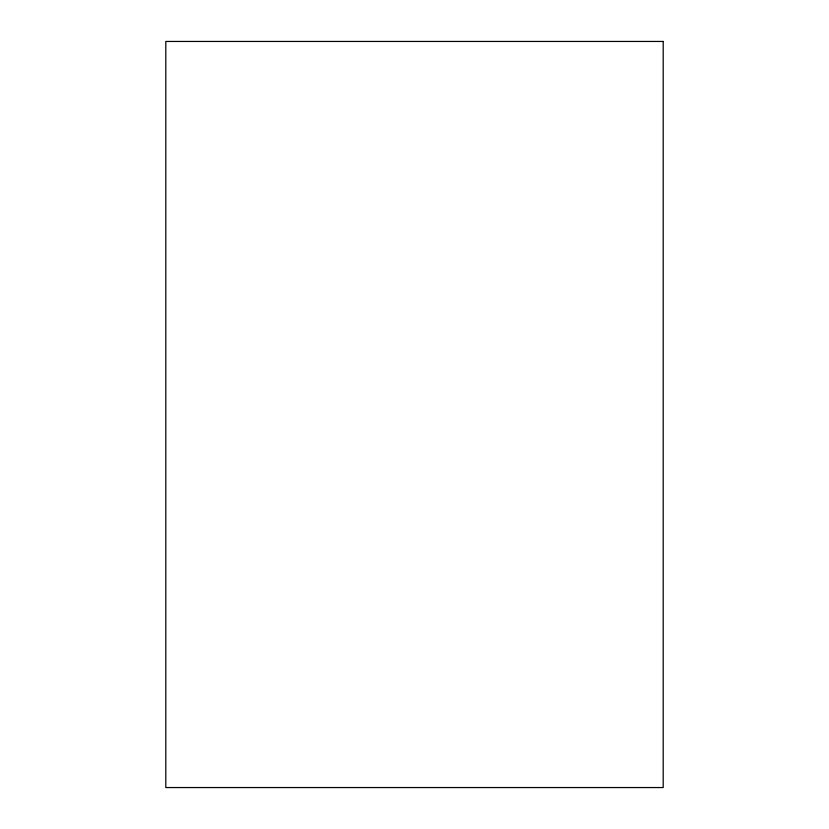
<?xml version="1.0" encoding="UTF-8"?>
<svg xmlns="http://www.w3.org/2000/svg" width="829" height="829" viewBox="0 0 829 829"><rect width="100%" height="100%" fill="white"/><g stroke="black" fill="none" stroke-linecap="round" stroke-linejoin="round"><path stroke-width="1.24" d="M663.2 41.45L165.8 41.45L165.8 787.55L663.2 787.55L663.2 41.45"/></g></svg>
